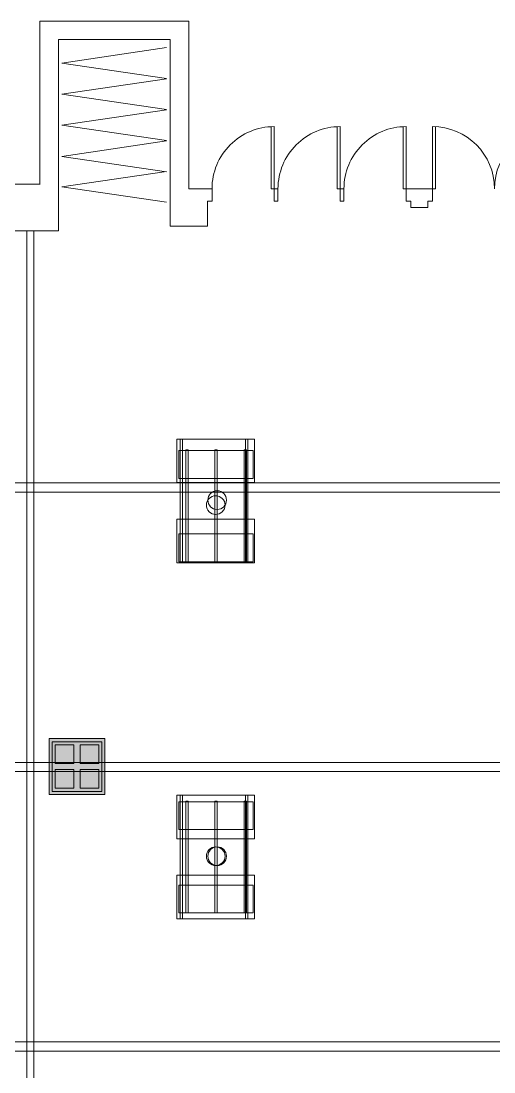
# Model space of a CAD drawing. Header units: inches. Extents: x -10671 to 1761, y -674 to 7170.
# Drawn here: x -3984 to -3680, y 3422 to 4098 of the extents above; entities that cross this region are included whole.
import ezdxf

# ---------------------------------------------------------------- set-up
doc = ezdxf.new("R2010")
doc.units = ezdxf.units.IN
doc.header["$LTSCALE"] = 19.2
doc.header["$MEASUREMENT"] = 0
for name, color, linetype, lineweight in [('DWG-0', 7, 'Continuous', 18), ('Venue-Ceiling-Lights', 7, 'Continuous', 5), ('Venue-Floor Pockets', 7, 'Continuous', 5), ('Venue-Walls and Doors', 7, 'Continuous', 5)]:
    doc.layers.add(name, color=color, linetype=linetype, lineweight=lineweight)
for name, color, linetype, lineweight, true_color in [('DWG-bldg-utility box', 3, 'Continuous', 18, 0x00ff00), ('PDF', 6, 'Continuous', 5, 0xff00ff), ('Venue-Airwall Closed', 7, 'Continuous', 5, 0x000000), ('Venue-Rigging Steel-High', 7, 'Continuous', 5, 0x800000)]:
    doc.layers.add(name, color=color, linetype=linetype, lineweight=lineweight, true_color=true_color)

# ---------------------------------------------------------------- blocks, each defined once
blk = doc.blocks.new('A-xp01$0$AD04A')
at = {"layer": 'DWG-0'}
for p, q in [((-1, 1), (-1, 0)), ((-0.951, 0), (-0.951, 0.999)), ((0.951, 0), (0.951, 0.999)), ((1, 1), (1, 0)), ((-1, 0), (-0.951, 0)), ((1, 0), (0.951, 0))]:
    blk.add_line(p, q, dxfattribs=at)
for centre, start, end in [((-1, 0), 0, 90), ((1, 0), 90, 180)]:
    blk.add_arc(centre, 1, start, end, dxfattribs=at)
blk = doc.blocks.new('A-xp01$0$AD05A')
at = {"layer": 'DWG-0'}
for p, q in [((0, 0), (0.049, 0)), ((0, 0), (0, -1)), ((0.049, -0.999), (0.049, 0))]:
    blk.add_line(p, q, dxfattribs=at)
blk.add_arc((0, 0), 1, 270, 0, dxfattribs=at)
blk = doc.blocks.new('FLOORBOX')
at = {"layer": 'Venue-Floor Pockets', "linetype": 'Continuous', "lineweight": 0, "true_color": 0xaaaaaa}
blk.add_hatch(color=253, dxfattribs=at).paths.add_polyline_path([(-18, 18), (18, 18), (18, -18), (-18, -18)])
at = {"layer": 'Venue-Floor Pockets', "linetype": 'Continuous', "lineweight": 0, "true_color": 0xbbbbbb}
blk.add_hatch(color=9, dxfattribs=at).paths.add_polyline_path([(-16, 16), (16, 16), (16, -16), (-16, -16)])
at = {"layer": 'Venue-Floor Pockets', "linetype": 'Continuous', "lineweight": 0, "true_color": 0xdddddd}
for points in [[(-14, 14), (-2, 14), (-2, 2), (-14, 2)], [(2, 14), (14, 14), (14, 2), (2, 2)], [(-14, -2), (-2, -2), (-2, -14), (-14, -14)], [(2, -2), (14, -2), (14, -14), (2, -14)]]:
    blk.add_hatch(color=254, dxfattribs=at).paths.add_polyline_path(points)
at = {"layer": 'Venue-Floor Pockets', "color": 7, "linetype": 'Continuous', "lineweight": 5, "flags": 128}
for points in [[(-18, 18), (18, 18), (18, -18), (-18, -18)], [(-16, 16), (16, 16), (16, -16), (-16, -16)], [(-14, 14), (-2, 14), (-2, 2), (-14, 2)], [(2, 14), (14, 14), (14, 2), (2, 2)], [(-14, -2), (-2, -2), (-2, -14), (-14, -14)], [(2, -2), (14, -2), (14, -14), (2, -14)]]:
    blk.add_lwpolyline(points, close=True, dxfattribs=at)
blk = doc.blocks.new('Group-1801-1')
at = {"layer": 'PDF'}
for points, invisible_edges in [([(-3864.4, 3562.84, 398), (-3863.1, 3564.79, 398), (-3861.15, 3566.09, 398), (-3864.4, 3562.84, 398)], 15), ([(-3864.4, 3562.84, 398), (-3861.15, 3566.09, 398), (-3855.52, 3565.54, 398), (-3864.4, 3562.84, 398)], 15), ([(-3861.15, 3566.09, 388), (-3863.1, 3564.79, 388), (-3864.4, 3562.84, 388), (-3861.15, 3566.09, 388)], 15), ([(-3855.52, 3565.54, 388), (-3861.15, 3566.09, 388), (-3864.4, 3562.84, 388), (-3855.52, 3565.54, 388)], 15), ([(-3863.1, 3564.79, 398), (-3862.19, 3565.54, 398), (-3861.15, 3566.09, 398), (-3863.1, 3564.79, 398)], 12), ([(-3861.15, 3566.09, 388), (-3862.19, 3565.54, 388), (-3863.1, 3564.79, 388), (-3861.15, 3566.09, 388)], 12), ([(-3861.15, 3566.09, 398), (-3860.03, 3566.43, 398), (-3857.69, 3566.43, 398), (-3861.15, 3566.09, 398)], 14), ([(-3861.15, 3566.09, 398), (-3857.69, 3566.43, 398), (-3855.52, 3565.54, 398), (-3861.15, 3566.09, 398)], 15), ([(-3857.69, 3566.43, 388), (-3860.03, 3566.43, 388), (-3861.15, 3566.09, 388), (-3857.69, 3566.43, 388)], 13), ([(-3855.52, 3565.54, 388), (-3857.69, 3566.43, 388), (-3861.15, 3566.09, 388), (-3855.52, 3565.54, 388)], 15), ([(-3860.03, 3566.43, 398), (-3858.86, 3566.55, 398), (-3857.69, 3566.43, 398), (-3860.03, 3566.43, 398)], 12), ([(-3857.69, 3566.43, 388), (-3858.86, 3566.55, 388), (-3860.03, 3566.43, 388), (-3857.69, 3566.43, 388)], 12), ([(-3857.69, 3566.43, 398), (-3856.56, 3566.09, 398), (-3855.52, 3565.54, 398), (-3857.69, 3566.43, 398)], 12), ([(-3855.52, 3565.54, 388), (-3856.56, 3566.09, 388), (-3857.69, 3566.43, 388), (-3855.52, 3565.54, 388)], 12), ([(-3864.86, 3560.55, 398), (-3864.74, 3561.72, 398), (-3864.4, 3562.84, 398), (-3864.86, 3560.55, 398)], 12), ([(-3863.85, 3557.21, 398), (-3864.86, 3560.55, 398), (-3864.4, 3562.84, 398), (-3863.85, 3557.21, 398)], 15), ([(-3864.4, 3562.84, 388), (-3864.74, 3561.72, 388), (-3864.86, 3560.55, 388), (-3864.4, 3562.84, 388)], 12), ([(-3864.4, 3562.84, 388), (-3864.86, 3560.55, 388), (-3863.85, 3557.21, 388), (-3864.4, 3562.84, 388)], 15), ([(-3863.85, 3557.21, 398), (-3864.74, 3559.38, 398), (-3864.86, 3560.55, 398), (-3863.85, 3557.21, 398)], 13), ([(-3864.86, 3560.55, 388), (-3864.74, 3559.38, 388), (-3863.85, 3557.21, 388), (-3864.86, 3560.55, 388)], 14), ([(-3863.85, 3557.21, 398), (-3864.4, 3558.25, 398), (-3864.74, 3559.38, 398), (-3863.85, 3557.21, 398)], 12), ([(-3864.74, 3559.38, 388), (-3864.4, 3558.25, 388), (-3863.85, 3557.21, 388), (-3864.74, 3559.38, 388)], 12), ([(-3860.03, 3554.66, 398), (-3864.4, 3562.84, 398), (-3855.52, 3565.54, 398), (-3860.03, 3554.66, 398)], 15), ([(-3860.03, 3554.66, 388), (-3855.52, 3565.54, 388), (-3864.4, 3562.84, 388), (-3860.03, 3554.66, 388)], 15), ([(-3864.4, 3562.84, 398), (-3863.85, 3563.88, 398), (-3863.1, 3564.79, 398), (-3864.4, 3562.84, 398)], 12), ([(-3863.1, 3564.79, 388), (-3863.85, 3563.88, 388), (-3864.4, 3562.84, 388), (-3863.1, 3564.79, 388)], 12), ([(-3860.03, 3554.66, 398), (-3863.85, 3557.21, 398), (-3864.4, 3562.84, 398), (-3860.03, 3554.66, 398)], 15), ([(-3864.4, 3562.84, 388), (-3863.85, 3557.21, 388), (-3860.03, 3554.66, 388), (-3864.4, 3562.84, 388)], 15), ([(-3855.52, 3565.54, 398), (-3853.87, 3557.21, 398), (-3860.03, 3554.66, 398), (-3855.52, 3565.54, 398)], 15), ([(-3860.03, 3554.66, 388), (-3853.87, 3557.21, 388), (-3855.52, 3565.54, 388), (-3860.03, 3554.66, 388)], 15), ([(-3855.52, 3565.54, 398), (-3854.61, 3564.79, 398), (-3853.87, 3563.88, 398), (-3855.52, 3565.54, 398)], 12), ([(-3855.52, 3565.54, 398), (-3853.87, 3563.88, 398), (-3853.31, 3562.84, 398), (-3855.52, 3565.54, 398)], 13), ([(-3855.52, 3565.54, 398), (-3853.31, 3562.84, 398), (-3853.87, 3557.21, 398), (-3855.52, 3565.54, 398)], 15), ([(-3853.87, 3563.88, 388), (-3854.61, 3564.79, 388), (-3855.52, 3565.54, 388), (-3853.87, 3563.88, 388)], 12), ([(-3853.31, 3562.84, 388), (-3853.87, 3563.88, 388), (-3855.52, 3565.54, 388), (-3853.31, 3562.84, 388)], 14), ([(-3853.87, 3557.21, 388), (-3853.31, 3562.84, 388), (-3855.52, 3565.54, 388), (-3853.87, 3557.21, 388)], 15), ([(-3853.31, 3562.84, 398), (-3852.86, 3560.55, 398), (-3853.87, 3557.21, 398), (-3853.31, 3562.84, 398)], 15), ([(-3853.87, 3557.21, 388), (-3852.86, 3560.55, 388), (-3853.31, 3562.84, 388), (-3853.87, 3557.21, 388)], 15), ([(-3852.86, 3560.55, 398), (-3852.97, 3559.38, 398), (-3853.87, 3557.21, 398), (-3852.86, 3560.55, 398)], 14), ([(-3853.87, 3557.21, 388), (-3852.97, 3559.38, 388), (-3852.86, 3560.55, 388), (-3853.87, 3557.21, 388)], 13), ([(-3852.97, 3559.38, 398), (-3853.31, 3558.25, 398), (-3853.87, 3557.21, 398), (-3852.97, 3559.38, 398)], 12), ([(-3853.87, 3557.21, 388), (-3853.31, 3558.25, 388), (-3852.97, 3559.38, 388), (-3853.87, 3557.21, 388)], 12), ([(-3853.31, 3562.84, 398), (-3852.97, 3561.72, 398), (-3852.86, 3560.55, 398), (-3853.31, 3562.84, 398)], 12), ([(-3852.86, 3560.55, 388), (-3852.97, 3561.72, 388), (-3853.31, 3562.84, 388), (-3852.86, 3560.55, 388)], 12), ([(-3860.03, 3554.66, 398), (-3863.1, 3556.3, 398), (-3863.85, 3557.21, 398), (-3860.03, 3554.66, 398)], 13), ([(-3863.85, 3557.21, 388), (-3863.1, 3556.3, 388), (-3860.03, 3554.66, 388), (-3863.85, 3557.21, 388)], 14), ([(-3861.15, 3555, 398), (-3862.19, 3555.56, 398), (-3863.1, 3556.3, 398), (-3861.15, 3555, 398)], 12), ([(-3860.03, 3554.66, 398), (-3861.15, 3555, 398), (-3863.1, 3556.3, 398), (-3860.03, 3554.66, 398)], 14), ([(-3863.1, 3556.3, 388), (-3862.19, 3555.56, 388), (-3861.15, 3555, 388), (-3863.1, 3556.3, 388)], 12), ([(-3863.1, 3556.3, 388), (-3861.15, 3555, 388), (-3860.03, 3554.66, 388), (-3863.1, 3556.3, 388)], 13), ([(-3853.87, 3557.21, 398), (-3855.52, 3555.56, 398), (-3860.03, 3554.66, 398), (-3853.87, 3557.21, 398)], 15), ([(-3860.03, 3554.66, 388), (-3855.52, 3555.56, 388), (-3853.87, 3557.21, 388), (-3860.03, 3554.66, 388)], 15), ([(-3855.52, 3555.56, 398), (-3857.69, 3554.66, 398), (-3860.03, 3554.66, 398), (-3855.52, 3555.56, 398)], 15), ([(-3860.03, 3554.66, 388), (-3857.69, 3554.66, 388), (-3855.52, 3555.56, 388), (-3860.03, 3554.66, 388)], 15), ([(-3857.69, 3554.66, 398), (-3858.86, 3554.55, 398), (-3860.03, 3554.66, 398), (-3857.69, 3554.66, 398)], 12), ([(-3860.03, 3554.66, 388), (-3858.86, 3554.55, 388), (-3857.69, 3554.66, 388), (-3860.03, 3554.66, 388)], 12), ([(-3855.52, 3555.56, 398), (-3856.56, 3555, 398), (-3857.69, 3554.66, 398), (-3855.52, 3555.56, 398)], 12), ([(-3857.69, 3554.66, 388), (-3856.56, 3555, 388), (-3855.52, 3555.56, 388), (-3857.69, 3554.66, 388)], 12), ([(-3853.87, 3557.21, 398), (-3854.61, 3556.3, 398), (-3855.52, 3555.56, 398), (-3853.87, 3557.21, 398)], 12), ([(-3855.52, 3555.56, 388), (-3854.61, 3556.3, 388), (-3853.87, 3557.21, 388), (-3855.52, 3555.56, 388)], 12)]:
    blk.add_3dface(points, dxfattribs=dict(at, invisible_edges=invisible_edges))
for points in [[(-3862.19, 3565.54, 388), (-3862.19, 3565.54, 398), (-3861.15, 3566.09, 398), (-3861.15, 3566.09, 388)], [(-3861.15, 3566.09, 388), (-3861.15, 3566.09, 398), (-3860.03, 3566.43, 398), (-3860.03, 3566.43, 388)], [(-3860.03, 3566.43, 388), (-3860.03, 3566.43, 398), (-3858.86, 3566.55, 398), (-3858.86, 3566.55, 388)], [(-3858.86, 3566.55, 388), (-3858.86, 3566.55, 398), (-3857.69, 3566.43, 398), (-3857.69, 3566.43, 388)], [(-3857.69, 3566.43, 388), (-3857.69, 3566.43, 398), (-3856.56, 3566.09, 398), (-3856.56, 3566.09, 388)], [(-3856.56, 3566.09, 388), (-3856.56, 3566.09, 398), (-3855.52, 3565.54, 398), (-3855.52, 3565.54, 388)], [(-3864.86, 3560.55, 388), (-3864.86, 3560.55, 398), (-3864.74, 3561.72, 398), (-3864.74, 3561.72, 388)], [(-3864.74, 3559.38, 388), (-3864.74, 3559.38, 398), (-3864.86, 3560.55, 398), (-3864.86, 3560.55, 388)], [(-3864.74, 3561.72, 388), (-3864.74, 3561.72, 398), (-3864.4, 3562.84, 398), (-3864.4, 3562.84, 388)], [(-3864.4, 3558.25, 388), (-3864.4, 3558.25, 398), (-3864.74, 3559.38, 398), (-3864.74, 3559.38, 388)], [(-3864.4, 3562.84, 388), (-3864.4, 3562.84, 398), (-3863.85, 3563.88, 398), (-3863.85, 3563.88, 388)], [(-3863.85, 3563.88, 388), (-3863.85, 3563.88, 398), (-3863.1, 3564.79, 398), (-3863.1, 3564.79, 388)], [(-3863.1, 3564.79, 388), (-3863.1, 3564.79, 398), (-3862.19, 3565.54, 398), (-3862.19, 3565.54, 388)], [(-3855.52, 3565.54, 388), (-3855.52, 3565.54, 398), (-3854.61, 3564.79, 398), (-3854.61, 3564.79, 388)], [(-3854.61, 3564.79, 388), (-3854.61, 3564.79, 398), (-3853.87, 3563.88, 398), (-3853.87, 3563.88, 388)], [(-3853.87, 3563.88, 388), (-3853.87, 3563.88, 398), (-3853.31, 3562.84, 398), (-3853.31, 3562.84, 388)], [(-3853.31, 3562.84, 388), (-3853.31, 3562.84, 398), (-3852.97, 3561.72, 398), (-3852.97, 3561.72, 388)], [(-3852.97, 3559.38, 388), (-3852.97, 3559.38, 398), (-3853.31, 3558.25, 398), (-3853.31, 3558.25, 388)], [(-3852.97, 3561.72, 388), (-3852.97, 3561.72, 398), (-3852.86, 3560.55, 398), (-3852.86, 3560.55, 388)], [(-3852.86, 3560.55, 388), (-3852.86, 3560.55, 398), (-3852.97, 3559.38, 398), (-3852.97, 3559.38, 388)], [(-3863.85, 3557.21, 388), (-3863.85, 3557.21, 398), (-3864.4, 3558.25, 398), (-3864.4, 3558.25, 388)], [(-3863.1, 3556.3, 388), (-3863.1, 3556.3, 398), (-3863.85, 3557.21, 398), (-3863.85, 3557.21, 388)], [(-3862.19, 3555.56, 388), (-3862.19, 3555.56, 398), (-3863.1, 3556.3, 398), (-3863.1, 3556.3, 388)], [(-3861.15, 3555, 388), (-3861.15, 3555, 398), (-3862.19, 3555.56, 398), (-3862.19, 3555.56, 388)], [(-3860.03, 3554.66, 388), (-3860.03, 3554.66, 398), (-3861.15, 3555, 398), (-3861.15, 3555, 388)], [(-3858.86, 3554.55, 388), (-3858.86, 3554.55, 398), (-3860.03, 3554.66, 398), (-3860.03, 3554.66, 388)], [(-3857.69, 3554.66, 388), (-3857.69, 3554.66, 398), (-3858.86, 3554.55, 398), (-3858.86, 3554.55, 388)], [(-3856.56, 3555, 388), (-3856.56, 3555, 398), (-3857.69, 3554.66, 398), (-3857.69, 3554.66, 388)], [(-3855.52, 3555.56, 388), (-3855.52, 3555.56, 398), (-3856.56, 3555, 398), (-3856.56, 3555, 388)], [(-3854.61, 3556.3, 388), (-3854.61, 3556.3, 398), (-3855.52, 3555.56, 398), (-3855.52, 3555.56, 388)], [(-3853.87, 3557.21, 388), (-3853.87, 3557.21, 398), (-3854.61, 3556.3, 398), (-3854.61, 3556.3, 388)], [(-3853.31, 3558.25, 388), (-3853.31, 3558.25, 398), (-3853.87, 3557.21, 398), (-3853.87, 3557.21, 388)]]:
    blk.add_3dface(points, dxfattribs=at)
blk = doc.blocks.new('Group-1802-1')
at = {"layer": 'PDF'}
for points in [[(-3882.73, 3595.65, 393.91), (-3882.73, 3595.65, 397.91), (-3834.73, 3595.65, 397.91), (-3834.73, 3595.65, 393.91)], [(-3882.73, 3577.65, 393.91), (-3882.73, 3577.65, 397.91), (-3882.73, 3595.65, 397.91), (-3882.73, 3595.65, 393.91)], [(-3834.73, 3595.65, 397.91), (-3882.73, 3595.65, 397.91), (-3882.73, 3577.65, 397.91), (-3834.73, 3577.65, 397.91)], [(-3834.73, 3577.65, 393.91), (-3882.73, 3577.65, 393.91), (-3882.73, 3595.65, 393.91), (-3834.73, 3595.65, 393.91)], [(-3834.73, 3595.65, 393.91), (-3834.73, 3595.65, 397.91), (-3834.73, 3577.65, 397.91), (-3834.73, 3577.65, 393.91)], [(-3834.73, 3577.65, 393.91), (-3834.73, 3577.65, 397.91), (-3882.73, 3577.65, 397.91), (-3882.73, 3577.65, 393.91)]]:
    blk.add_3dface(points, dxfattribs=at)
blk = doc.blocks.new('Group-1803-1')
at = {"layer": 'PDF'}
for points in [[(-3840.63, 3596.04, 397.97), (-3840.63, 3596.04, 398.97), (-3839.13, 3596.04, 398.97), (-3839.13, 3596.04, 397.97)], [(-3840.63, 3524.04, 397.97), (-3840.63, 3524.04, 398.97), (-3840.63, 3596.04, 398.97), (-3840.63, 3596.04, 397.97)], [(-3839.13, 3596.04, 398.97), (-3840.63, 3596.04, 398.97), (-3840.63, 3524.04, 398.97), (-3839.13, 3524.04, 398.97)], [(-3839.13, 3524.04, 397.97), (-3840.63, 3524.04, 397.97), (-3840.63, 3596.04, 397.97), (-3839.13, 3596.04, 397.97)], [(-3839.13, 3596.04, 397.97), (-3839.13, 3596.04, 398.97), (-3839.13, 3524.04, 398.97), (-3839.13, 3524.04, 397.97)], [(-3839.13, 3524.04, 397.97), (-3839.13, 3524.04, 398.97), (-3840.63, 3524.04, 398.97), (-3840.63, 3524.04, 397.97)]]:
    blk.add_3dface(points, dxfattribs=at)
blk = doc.blocks.new('Group-1804-1')
at = {"layer": 'PDF'}
for points in [[(-3859.45, 3596.04, 397.97), (-3859.45, 3596.04, 398.97), (-3857.95, 3596.04, 398.97), (-3857.95, 3596.04, 397.97)], [(-3859.45, 3524.04, 397.97), (-3859.45, 3524.04, 398.97), (-3859.45, 3596.04, 398.97), (-3859.45, 3596.04, 397.97)], [(-3857.95, 3596.04, 398.97), (-3859.45, 3596.04, 398.97), (-3859.45, 3524.04, 398.97), (-3857.95, 3524.04, 398.97)], [(-3857.95, 3524.04, 397.97), (-3859.45, 3524.04, 397.97), (-3859.45, 3596.04, 397.97), (-3857.95, 3596.04, 397.97)], [(-3857.95, 3596.04, 397.97), (-3857.95, 3596.04, 398.97), (-3857.95, 3524.04, 398.97), (-3857.95, 3524.04, 397.97)], [(-3857.95, 3524.04, 397.97), (-3857.95, 3524.04, 398.97), (-3859.45, 3524.04, 398.97), (-3859.45, 3524.04, 397.97)]]:
    blk.add_3dface(points, dxfattribs=at)
blk = doc.blocks.new('Group-1805-1')
at = {"layer": 'PDF'}
for points in [[(-3878.04, 3596.04, 397.97), (-3878.04, 3596.04, 398.97), (-3876.54, 3596.04, 398.97), (-3876.54, 3596.04, 397.97)], [(-3878.04, 3524.04, 397.97), (-3878.04, 3524.04, 398.97), (-3878.04, 3596.04, 398.97), (-3878.04, 3596.04, 397.97)], [(-3876.54, 3596.04, 398.97), (-3878.04, 3596.04, 398.97), (-3878.04, 3524.04, 398.97), (-3876.54, 3524.04, 398.97)], [(-3876.54, 3524.04, 397.97), (-3878.04, 3524.04, 397.97), (-3878.04, 3596.04, 397.97), (-3876.54, 3596.04, 397.97)], [(-3876.54, 3596.04, 397.97), (-3876.54, 3596.04, 398.97), (-3876.54, 3524.04, 398.97), (-3876.54, 3524.04, 397.97)], [(-3876.54, 3524.04, 397.97), (-3876.54, 3524.04, 398.97), (-3878.04, 3524.04, 398.97), (-3878.04, 3524.04, 397.97)]]:
    blk.add_3dface(points, dxfattribs=at)
blk = doc.blocks.new('Group-1806-1')
at = {"layer": 'PDF'}
for points in [[(-3882.73, 3542.02, 393.91), (-3882.73, 3542.02, 397.91), (-3834.73, 3542.02, 397.91), (-3834.73, 3542.02, 393.91)], [(-3882.73, 3524.02, 393.91), (-3882.73, 3524.02, 397.91), (-3882.73, 3542.02, 397.91), (-3882.73, 3542.02, 393.91)], [(-3834.73, 3542.02, 397.91), (-3882.73, 3542.02, 397.91), (-3882.73, 3524.02, 397.91), (-3834.73, 3524.02, 397.91)], [(-3834.73, 3524.02, 393.91), (-3882.73, 3524.02, 393.91), (-3882.73, 3542.02, 393.91), (-3834.73, 3542.02, 393.91)], [(-3834.73, 3542.02, 393.91), (-3834.73, 3542.02, 397.91), (-3834.73, 3524.02, 397.91), (-3834.73, 3524.02, 393.91)], [(-3834.73, 3524.02, 393.91), (-3834.73, 3524.02, 397.91), (-3882.73, 3524.02, 397.91), (-3882.73, 3524.02, 393.91)]]:
    blk.add_3dface(points, dxfattribs=at)
blk = doc.blocks.new('Group-1807-1')
at = {"layer": 'PDF'}
for name in ['Group-1802-1', 'Group-1805-1', 'Group-1804-1', 'Group-1803-1', 'Group-1801-1', 'Group-1806-1']:
    blk.add_blockref(name, (0, 0), dxfattribs=at)
blk = doc.blocks.new('Group-1808-1')
at = {"layer": 'PDF'}
for points, invisible_edges in [([(-3864.74, 3787.78, 398), (-3863.1, 3790.86, 398), (-3861.15, 3792.16, 398), (-3864.74, 3787.78, 398)], 15), ([(-3863.1, 3782.37, 398), (-3864.74, 3787.78, 398), (-3861.15, 3792.16, 398), (-3863.1, 3782.37, 398)], 15), ([(-3864.74, 3787.78, 398), (-3863.85, 3789.95, 398), (-3863.1, 3790.86, 398), (-3864.74, 3787.78, 398)], 13), ([(-3863.1, 3790.86, 388), (-3863.85, 3789.95, 388), (-3864.74, 3787.78, 388), (-3863.1, 3790.86, 388)], 14), ([(-3863.1, 3790.86, 388), (-3864.74, 3787.78, 388), (-3864.74, 3785.44, 388), (-3863.1, 3790.86, 388)], 15), ([(-3863.1, 3790.86, 388), (-3864.74, 3785.44, 388), (-3861.15, 3781.07, 388), (-3863.1, 3790.86, 388)], 15), ([(-3864.74, 3787.78, 398), (-3864.4, 3788.91, 398), (-3863.85, 3789.95, 398), (-3864.74, 3787.78, 398)], 12), ([(-3863.85, 3789.95, 388), (-3864.4, 3788.91, 388), (-3864.74, 3787.78, 388), (-3863.85, 3789.95, 388)], 12), ([(-3860.03, 3792.5, 388), (-3861.15, 3792.16, 388), (-3863.1, 3790.86, 388), (-3860.03, 3792.5, 388)], 14), ([(-3856.56, 3792.16, 388), (-3860.03, 3792.5, 388), (-3863.1, 3790.86, 388), (-3856.56, 3792.16, 388)], 15), ([(-3863.1, 3790.86, 398), (-3862.19, 3791.6, 398), (-3861.15, 3792.16, 398), (-3863.1, 3790.86, 398)], 12), ([(-3861.15, 3792.16, 398), (-3856.56, 3781.07, 398), (-3863.1, 3782.37, 398), (-3861.15, 3792.16, 398)], 15), ([(-3861.15, 3792.16, 388), (-3862.19, 3791.6, 388), (-3863.1, 3790.86, 388), (-3861.15, 3792.16, 388)], 12), ([(-3861.15, 3781.07, 388), (-3856.56, 3792.16, 388), (-3863.1, 3790.86, 388), (-3861.15, 3781.07, 388)], 15), ([(-3861.15, 3792.16, 398), (-3860.03, 3792.5, 398), (-3857.69, 3792.5, 398), (-3861.15, 3792.16, 398)], 14), ([(-3861.15, 3792.16, 398), (-3857.69, 3792.5, 398), (-3854.61, 3790.86, 398), (-3861.15, 3792.16, 398)], 15), ([(-3861.15, 3792.16, 398), (-3854.61, 3790.86, 398), (-3856.56, 3781.07, 398), (-3861.15, 3792.16, 398)], 15), ([(-3861.15, 3781.07, 388), (-3854.61, 3782.37, 388), (-3856.56, 3792.16, 388), (-3861.15, 3781.07, 388)], 15), ([(-3860.03, 3792.5, 398), (-3858.86, 3792.61, 398), (-3857.69, 3792.5, 398), (-3860.03, 3792.5, 398)], 12), ([(-3857.69, 3792.5, 388), (-3858.86, 3792.61, 388), (-3860.03, 3792.5, 388), (-3857.69, 3792.5, 388)], 12), ([(-3856.56, 3792.16, 388), (-3857.69, 3792.5, 388), (-3860.03, 3792.5, 388), (-3856.56, 3792.16, 388)], 14), ([(-3857.69, 3792.5, 398), (-3856.56, 3792.16, 398), (-3854.61, 3790.86, 398), (-3857.69, 3792.5, 398)], 14), ([(-3856.56, 3792.16, 398), (-3855.52, 3791.6, 398), (-3854.61, 3790.86, 398), (-3856.56, 3792.16, 398)], 12), ([(-3854.61, 3790.86, 388), (-3855.52, 3791.6, 388), (-3856.56, 3792.16, 388), (-3854.61, 3790.86, 388)], 12), ([(-3852.97, 3787.78, 388), (-3854.61, 3790.86, 388), (-3856.56, 3792.16, 388), (-3852.97, 3787.78, 388)], 15), ([(-3854.61, 3782.37, 388), (-3852.97, 3787.78, 388), (-3856.56, 3792.16, 388), (-3854.61, 3782.37, 388)], 15), ([(-3854.61, 3790.86, 398), (-3852.97, 3785.44, 398), (-3856.56, 3781.07, 398), (-3854.61, 3790.86, 398)], 15), ([(-3854.61, 3790.86, 398), (-3853.87, 3789.95, 398), (-3852.97, 3787.78, 398), (-3854.61, 3790.86, 398)], 14), ([(-3854.61, 3790.86, 398), (-3852.97, 3787.78, 398), (-3852.97, 3785.44, 398), (-3854.61, 3790.86, 398)], 15), ([(-3852.97, 3787.78, 388), (-3853.87, 3789.95, 388), (-3854.61, 3790.86, 388), (-3852.97, 3787.78, 388)], 13), ([(-3853.87, 3789.95, 398), (-3853.31, 3788.91, 398), (-3852.97, 3787.78, 398), (-3853.87, 3789.95, 398)], 12), ([(-3852.97, 3787.78, 388), (-3853.31, 3788.91, 388), (-3853.87, 3789.95, 388), (-3852.97, 3787.78, 388)], 12), ([(-3864.74, 3785.44, 398), (-3864.86, 3786.61, 398), (-3864.74, 3787.78, 398), (-3864.74, 3785.44, 398)], 12), ([(-3864.74, 3787.78, 388), (-3864.86, 3786.61, 388), (-3864.74, 3785.44, 388), (-3864.74, 3787.78, 388)], 12), ([(-3863.1, 3782.37, 398), (-3864.74, 3785.44, 398), (-3864.74, 3787.78, 398), (-3863.1, 3782.37, 398)], 15), ([(-3863.85, 3783.28, 398), (-3864.4, 3784.32, 398), (-3864.74, 3785.44, 398), (-3863.85, 3783.28, 398)], 12), ([(-3863.1, 3782.37, 398), (-3863.85, 3783.28, 398), (-3864.74, 3785.44, 398), (-3863.1, 3782.37, 398)], 14), ([(-3864.74, 3785.44, 388), (-3864.4, 3784.32, 388), (-3863.85, 3783.28, 388), (-3864.74, 3785.44, 388)], 12), ([(-3864.74, 3785.44, 388), (-3863.85, 3783.28, 388), (-3863.1, 3782.37, 388), (-3864.74, 3785.44, 388)], 13), ([(-3864.74, 3785.44, 388), (-3863.1, 3782.37, 388), (-3861.15, 3781.07, 388), (-3864.74, 3785.44, 388)], 15), ([(-3852.97, 3785.44, 398), (-3854.61, 3782.37, 398), (-3856.56, 3781.07, 398), (-3852.97, 3785.44, 398)], 15), ([(-3854.61, 3782.37, 388), (-3852.97, 3785.44, 388), (-3852.97, 3787.78, 388), (-3854.61, 3782.37, 388)], 15), ([(-3852.97, 3785.44, 398), (-3853.87, 3783.28, 398), (-3854.61, 3782.37, 398), (-3852.97, 3785.44, 398)], 13), ([(-3854.61, 3782.37, 388), (-3853.87, 3783.28, 388), (-3852.97, 3785.44, 388), (-3854.61, 3782.37, 388)], 14), ([(-3852.97, 3785.44, 398), (-3853.31, 3784.32, 398), (-3853.87, 3783.28, 398), (-3852.97, 3785.44, 398)], 12), ([(-3853.87, 3783.28, 388), (-3853.31, 3784.32, 388), (-3852.97, 3785.44, 388), (-3853.87, 3783.28, 388)], 12), ([(-3852.97, 3787.78, 398), (-3852.86, 3786.61, 398), (-3852.97, 3785.44, 398), (-3852.97, 3787.78, 398)], 12), ([(-3852.97, 3785.44, 388), (-3852.86, 3786.61, 388), (-3852.97, 3787.78, 388), (-3852.97, 3785.44, 388)], 12), ([(-3861.15, 3781.07, 398), (-3862.19, 3781.63, 398), (-3863.1, 3782.37, 398), (-3861.15, 3781.07, 398)], 12), ([(-3860.03, 3780.73, 398), (-3861.15, 3781.07, 398), (-3863.1, 3782.37, 398), (-3860.03, 3780.73, 398)], 14), ([(-3856.56, 3781.07, 398), (-3860.03, 3780.73, 398), (-3863.1, 3782.37, 398), (-3856.56, 3781.07, 398)], 15), ([(-3863.1, 3782.37, 388), (-3862.19, 3781.63, 388), (-3861.15, 3781.07, 388), (-3863.1, 3782.37, 388)], 12), ([(-3861.15, 3781.07, 388), (-3857.69, 3780.73, 388), (-3854.61, 3782.37, 388), (-3861.15, 3781.07, 388)], 15), ([(-3861.15, 3781.07, 388), (-3860.03, 3780.73, 388), (-3857.69, 3780.73, 388), (-3861.15, 3781.07, 388)], 14), ([(-3856.56, 3781.07, 398), (-3857.69, 3780.73, 398), (-3860.03, 3780.73, 398), (-3856.56, 3781.07, 398)], 14), ([(-3857.69, 3780.73, 398), (-3858.86, 3780.61, 398), (-3860.03, 3780.73, 398), (-3857.69, 3780.73, 398)], 12), ([(-3860.03, 3780.73, 388), (-3858.86, 3780.61, 388), (-3857.69, 3780.73, 388), (-3860.03, 3780.73, 388)], 12), ([(-3857.69, 3780.73, 388), (-3856.56, 3781.07, 388), (-3854.61, 3782.37, 388), (-3857.69, 3780.73, 388)], 14), ([(-3854.61, 3782.37, 398), (-3855.52, 3781.63, 398), (-3856.56, 3781.07, 398), (-3854.61, 3782.37, 398)], 12), ([(-3856.56, 3781.07, 388), (-3855.52, 3781.63, 388), (-3854.61, 3782.37, 388), (-3856.56, 3781.07, 388)], 12)]:
    blk.add_3dface(points, dxfattribs=dict(at, invisible_edges=invisible_edges))
for points in [[(-3864.4, 3788.91, 388), (-3864.4, 3788.91, 398), (-3863.85, 3789.95, 398), (-3863.85, 3789.95, 388)], [(-3863.85, 3789.95, 388), (-3863.85, 3789.95, 398), (-3863.1, 3790.86, 398), (-3863.1, 3790.86, 388)], [(-3863.1, 3790.86, 388), (-3863.1, 3790.86, 398), (-3862.19, 3791.6, 398), (-3862.19, 3791.6, 388)], [(-3862.19, 3791.6, 388), (-3862.19, 3791.6, 398), (-3861.15, 3792.16, 398), (-3861.15, 3792.16, 388)], [(-3861.15, 3792.16, 388), (-3861.15, 3792.16, 398), (-3860.03, 3792.5, 398), (-3860.03, 3792.5, 388)], [(-3860.03, 3792.5, 388), (-3860.03, 3792.5, 398), (-3858.86, 3792.61, 398), (-3858.86, 3792.61, 388)], [(-3858.86, 3792.61, 388), (-3858.86, 3792.61, 398), (-3857.69, 3792.5, 398), (-3857.69, 3792.5, 388)], [(-3857.69, 3792.5, 388), (-3857.69, 3792.5, 398), (-3856.56, 3792.16, 398), (-3856.56, 3792.16, 388)], [(-3856.56, 3792.16, 388), (-3856.56, 3792.16, 398), (-3855.52, 3791.6, 398), (-3855.52, 3791.6, 388)], [(-3855.52, 3791.6, 388), (-3855.52, 3791.6, 398), (-3854.61, 3790.86, 398), (-3854.61, 3790.86, 388)], [(-3854.61, 3790.86, 388), (-3854.61, 3790.86, 398), (-3853.87, 3789.95, 398), (-3853.87, 3789.95, 388)], [(-3853.87, 3789.95, 388), (-3853.87, 3789.95, 398), (-3853.31, 3788.91, 398), (-3853.31, 3788.91, 388)], [(-3864.86, 3786.61, 388), (-3864.86, 3786.61, 398), (-3864.74, 3787.78, 398), (-3864.74, 3787.78, 388)], [(-3864.74, 3785.44, 388), (-3864.74, 3785.44, 398), (-3864.86, 3786.61, 398), (-3864.86, 3786.61, 388)], [(-3864.74, 3787.78, 388), (-3864.74, 3787.78, 398), (-3864.4, 3788.91, 398), (-3864.4, 3788.91, 388)], [(-3864.4, 3784.32, 388), (-3864.4, 3784.32, 398), (-3864.74, 3785.44, 398), (-3864.74, 3785.44, 388)], [(-3863.85, 3783.28, 388), (-3863.85, 3783.28, 398), (-3864.4, 3784.32, 398), (-3864.4, 3784.32, 388)], [(-3863.1, 3782.37, 388), (-3863.1, 3782.37, 398), (-3863.85, 3783.28, 398), (-3863.85, 3783.28, 388)], [(-3853.87, 3783.28, 388), (-3853.87, 3783.28, 398), (-3854.61, 3782.37, 398), (-3854.61, 3782.37, 388)], [(-3853.31, 3784.32, 388), (-3853.31, 3784.32, 398), (-3853.87, 3783.28, 398), (-3853.87, 3783.28, 388)], [(-3853.31, 3788.91, 388), (-3853.31, 3788.91, 398), (-3852.97, 3787.78, 398), (-3852.97, 3787.78, 388)], [(-3852.97, 3785.44, 388), (-3852.97, 3785.44, 398), (-3853.31, 3784.32, 398), (-3853.31, 3784.32, 388)], [(-3852.97, 3787.78, 388), (-3852.97, 3787.78, 398), (-3852.86, 3786.61, 398), (-3852.86, 3786.61, 388)], [(-3852.86, 3786.61, 388), (-3852.86, 3786.61, 398), (-3852.97, 3785.44, 398), (-3852.97, 3785.44, 388)], [(-3862.19, 3781.63, 388), (-3862.19, 3781.63, 398), (-3863.1, 3782.37, 398), (-3863.1, 3782.37, 388)], [(-3861.15, 3781.07, 388), (-3861.15, 3781.07, 398), (-3862.19, 3781.63, 398), (-3862.19, 3781.63, 388)], [(-3860.03, 3780.73, 388), (-3860.03, 3780.73, 398), (-3861.15, 3781.07, 398), (-3861.15, 3781.07, 388)], [(-3858.86, 3780.61, 388), (-3858.86, 3780.61, 398), (-3860.03, 3780.73, 398), (-3860.03, 3780.73, 388)], [(-3857.69, 3780.73, 388), (-3857.69, 3780.73, 398), (-3858.86, 3780.61, 398), (-3858.86, 3780.61, 388)], [(-3856.56, 3781.07, 388), (-3856.56, 3781.07, 398), (-3857.69, 3780.73, 398), (-3857.69, 3780.73, 388)], [(-3855.52, 3781.63, 388), (-3855.52, 3781.63, 398), (-3856.56, 3781.07, 398), (-3856.56, 3781.07, 388)], [(-3854.61, 3782.37, 388), (-3854.61, 3782.37, 398), (-3855.52, 3781.63, 398), (-3855.52, 3781.63, 388)]]:
    blk.add_3dface(points, dxfattribs=at)
blk = doc.blocks.new('Group-1809-1')
at = {"layer": 'PDF'}
for points in [[(-3882.73, 3821.72, 393.91), (-3882.73, 3821.72, 397.91), (-3834.73, 3821.72, 397.91), (-3834.73, 3821.72, 393.91)], [(-3882.73, 3803.72, 393.91), (-3882.73, 3803.72, 397.91), (-3882.73, 3821.72, 397.91), (-3882.73, 3821.72, 393.91)], [(-3834.73, 3821.72, 397.91), (-3882.73, 3821.72, 397.91), (-3882.73, 3803.72, 397.91), (-3834.73, 3803.72, 397.91)], [(-3834.73, 3803.72, 393.91), (-3882.73, 3803.72, 393.91), (-3882.73, 3821.72, 393.91), (-3834.73, 3821.72, 393.91)], [(-3834.73, 3821.72, 393.91), (-3834.73, 3821.72, 397.91), (-3834.73, 3803.72, 397.91), (-3834.73, 3803.72, 393.91)], [(-3834.73, 3803.72, 393.91), (-3834.73, 3803.72, 397.91), (-3882.73, 3803.72, 397.91), (-3882.73, 3803.72, 393.91)]]:
    blk.add_3dface(points, dxfattribs=at)
blk = doc.blocks.new('Group-1810-1')
at = {"layer": 'PDF'}
for points in [[(-3840.63, 3822.11, 397.97), (-3840.63, 3822.11, 398.97), (-3839.13, 3822.11, 398.97), (-3839.13, 3822.11, 397.97)], [(-3840.63, 3750.11, 397.97), (-3840.63, 3750.11, 398.97), (-3840.63, 3822.11, 398.97), (-3840.63, 3822.11, 397.97)], [(-3839.13, 3822.11, 398.97), (-3840.63, 3822.11, 398.97), (-3840.63, 3750.11, 398.97), (-3839.13, 3750.11, 398.97)], [(-3839.13, 3750.11, 397.97), (-3840.63, 3750.11, 397.97), (-3840.63, 3822.11, 397.97), (-3839.13, 3822.11, 397.97)], [(-3839.13, 3822.11, 397.97), (-3839.13, 3822.11, 398.97), (-3839.13, 3750.11, 398.97), (-3839.13, 3750.11, 397.97)], [(-3839.13, 3750.11, 397.97), (-3839.13, 3750.11, 398.97), (-3840.63, 3750.11, 398.97), (-3840.63, 3750.11, 397.97)]]:
    blk.add_3dface(points, dxfattribs=at)
blk = doc.blocks.new('Group-1811-1')
at = {"layer": 'PDF'}
for points in [[(-3859.45, 3822.11, 397.97), (-3859.45, 3822.11, 398.97), (-3857.95, 3822.11, 398.97), (-3857.95, 3822.11, 397.97)], [(-3859.45, 3750.11, 397.97), (-3859.45, 3750.11, 398.97), (-3859.45, 3822.11, 398.97), (-3859.45, 3822.11, 397.97)], [(-3857.95, 3822.11, 398.97), (-3859.45, 3822.11, 398.97), (-3859.45, 3750.11, 398.97), (-3857.95, 3750.11, 398.97)], [(-3857.95, 3750.11, 397.97), (-3859.45, 3750.11, 397.97), (-3859.45, 3822.11, 397.97), (-3857.95, 3822.11, 397.97)], [(-3857.95, 3822.11, 397.97), (-3857.95, 3822.11, 398.97), (-3857.95, 3750.11, 398.97), (-3857.95, 3750.11, 397.97)], [(-3857.95, 3750.11, 397.97), (-3857.95, 3750.11, 398.97), (-3859.45, 3750.11, 398.97), (-3859.45, 3750.11, 397.97)]]:
    blk.add_3dface(points, dxfattribs=at)
blk = doc.blocks.new('Group-1812-1')
at = {"layer": 'PDF'}
for points in [[(-3878.04, 3822.11, 397.97), (-3878.04, 3822.11, 398.97), (-3876.54, 3822.11, 398.97), (-3876.54, 3822.11, 397.97)], [(-3878.04, 3750.11, 397.97), (-3878.04, 3750.11, 398.97), (-3878.04, 3822.11, 398.97), (-3878.04, 3822.11, 397.97)], [(-3876.54, 3822.11, 398.97), (-3878.04, 3822.11, 398.97), (-3878.04, 3750.11, 398.97), (-3876.54, 3750.11, 398.97)], [(-3876.54, 3750.11, 397.97), (-3878.04, 3750.11, 397.97), (-3878.04, 3822.11, 397.97), (-3876.54, 3822.11, 397.97)], [(-3876.54, 3822.11, 397.97), (-3876.54, 3822.11, 398.97), (-3876.54, 3750.11, 398.97), (-3876.54, 3750.11, 397.97)], [(-3876.54, 3750.11, 397.97), (-3876.54, 3750.11, 398.97), (-3878.04, 3750.11, 398.97), (-3878.04, 3750.11, 397.97)]]:
    blk.add_3dface(points, dxfattribs=at)
blk = doc.blocks.new('Group-1813-1')
at = {"layer": 'PDF'}
for points in [[(-3882.73, 3768.09, 393.91), (-3882.73, 3768.09, 397.91), (-3834.73, 3768.09, 397.91), (-3834.73, 3768.09, 393.91)], [(-3882.73, 3750.09, 393.91), (-3882.73, 3750.09, 397.91), (-3882.73, 3768.09, 397.91), (-3882.73, 3768.09, 393.91)], [(-3834.73, 3768.09, 397.91), (-3882.73, 3768.09, 397.91), (-3882.73, 3750.09, 397.91), (-3834.73, 3750.09, 397.91)], [(-3834.73, 3750.09, 393.91), (-3882.73, 3750.09, 393.91), (-3882.73, 3768.09, 393.91), (-3834.73, 3768.09, 393.91)], [(-3834.73, 3768.09, 393.91), (-3834.73, 3768.09, 397.91), (-3834.73, 3750.09, 397.91), (-3834.73, 3750.09, 393.91)], [(-3834.73, 3750.09, 393.91), (-3834.73, 3750.09, 397.91), (-3882.73, 3750.09, 397.91), (-3882.73, 3750.09, 393.91)]]:
    blk.add_3dface(points, dxfattribs=at)
blk = doc.blocks.new('Group-1814-1')
at = {"layer": 'PDF'}
for name in ['Group-1809-1', 'Group-1812-1', 'Group-1811-1', 'Group-1810-1', 'Group-1808-1', 'Group-1813-1']:
    blk.add_blockref(name, (0, 0), dxfattribs=at)
blk = doc.blocks.new('Group-2699-1')
at = {"layer": 'Venue-Ceiling-Lights', "color": 7, "linetype": 'Continuous', "lineweight": 5, "flags": 128}
for points in [[(-3883.87, 3829.14), (-3833.87, 3829.14), (-3833.87, 3801.14), (-3883.87, 3801.14)], [(-3881.81, 3829.14), (-3880.31, 3829.14), (-3880.31, 3749.55), (-3881.81, 3749.55)], [(-3839.72, 3829.14), (-3838.22, 3829.14), (-3838.22, 3749.55), (-3839.72, 3749.55)], [(-3883.87, 3777.55), (-3833.87, 3777.55), (-3833.87, 3749.55), (-3883.87, 3749.55)]]:
    blk.add_lwpolyline(points, close=True, dxfattribs=at)
at = {"layer": 'Venue-Ceiling-Lights', "color": 7, "linetype": 'Continuous', "lineweight": 5}
blk.add_circle((-3857.95, 3789.85), 6, dxfattribs=at)
blk = doc.blocks.new('Group-2705-1')
at = {"layer": 'Venue-Ceiling-Lights', "color": 7, "linetype": 'Continuous', "lineweight": 5, "flags": 128}
for points in [[(-3883.87, 3599.84), (-3833.87, 3599.84), (-3833.87, 3571.84), (-3883.87, 3571.84)], [(-3881.81, 3599.84), (-3880.31, 3599.84), (-3880.31, 3520.26), (-3881.81, 3520.26)], [(-3839.72, 3599.84), (-3838.22, 3599.84), (-3838.22, 3520.26), (-3839.72, 3520.26)], [(-3883.87, 3548.26), (-3833.87, 3548.26), (-3833.87, 3520.26), (-3883.87, 3520.26)]]:
    blk.add_lwpolyline(points, close=True, dxfattribs=at)
at = {"layer": 'Venue-Ceiling-Lights', "color": 7, "linetype": 'Continuous', "lineweight": 5}
blk.add_circle((-3857.95, 3560.55), 6, dxfattribs=at)

msp = doc.modelspace()

# ---------------------------------------------------------------- linework, layer by layer
at = {"layer": 'Venue-Airwall Closed'}
for p, q in [((-3980.5, 756.3), (-3980.5, 3963.29)), ((-3976, 756.3), (-3976, 3963.29))]:
    msp.add_line(p, q, dxfattribs=at)
at = {"layer": 'Venue-Rigging Steel-High'}
for p, q in [((-3974.72, 3801.02), (-6109.87, 3801.02)), ((-3975.08, 3801.02), (-2552.03, 3801.02)), ((-3974.72, 3795.02), (-6109.87, 3795.02)), ((-3975.08, 3795.02), (-2552.03, 3795.02)), ((-3974.72, 3621), (-6109.87, 3621)), ((-3975.08, 3621), (-2552.03, 3621)), ((-3974.72, 3615), (-6109.87, 3615)), ((-3975.08, 3615), (-2552.03, 3615)), ((-3974.72, 3441.07), (-6109.87, 3441.07)), ((-3975.08, 3441.07), (-2552.03, 3441.07)), ((-3974.72, 3435.07), (-6109.87, 3435.07)), ((-3975.08, 3435.07), (-2552.03, 3435.07))]:
    msp.add_line(p, q, dxfattribs=at)
at = {"layer": 'Venue-Walls and Doors'}
for p, q in [((-3972.25, 3993), (-3972.25, 4098.29)), ((-3876.25, 4098.29), (-3972.25, 4098.29)), ((-3876.25, 3990.29), (-3876.25, 4098.29)), ((-3960.25, 3993.29), (-3960.25, 4086.29)), ((-3888.25, 4086.29), (-3960.25, 4086.29)), ((-3888.25, 3990.29), (-3888.25, 4086.29)), ((-3972.25, 3993), (-3972.25, 4038.3)), ((-3972.25, 3993), (-3972.25, 4038.3)), ((-3960.25, 3993.29), (-3960.25, 4038.3)), ((-3960.25, 3993.29), (-3960.25, 4038.3)), ((-3888.25, 3990.29), (-3888.25, 4038.3)), ((-3888.25, 3990.29), (-3888.25, 4038.3)), ((-3876.25, 3990.3), (-3876.25, 4038.3)), ((-3876.25, 3993.3), (-3876.25, 4038.3)), ((-3864.26, 3990.3), (-3861.25, 3990.3)), ((-3861.25, 3990.3), (-3861.25, 3982.3)), ((-3861.25, 3990.3), (-3861.25, 3982.3)), ((-3861.25, 3990.29), (-3861.25, 3982.29)), ((-3821.25, 3990.3), (-3821.25, 3982.3)), ((-3821.25, 3990.3), (-3821.25, 3982.3)), ((-3821.25, 3990.3), (-3818.75, 3990.3)), ((-3821.25, 3990.3), (-3818.75, 3990.3)), ((-3821.25, 3990.29), (-3821.25, 3982.29)), ((-3821.25, 3990.29), (-3818.75, 3990.29)), ((-3818.75, 3990.3), (-3818.75, 3982.3)), ((-3818.75, 3990.3), (-3818.75, 3982.3)), ((-3818.75, 3990.29), (-3818.75, 3982.29)), ((-3778.75, 3990.3), (-3778.75, 3982.3)), ((-3778.75, 3990.3), (-3778.75, 3982.3)), ((-3778.75, 3990.3), (-3776.25, 3990.3)), ((-3778.75, 3990.3), (-3776.25, 3990.3)), ((-3778.75, 3990.29), (-3778.75, 3982.29)), ((-3778.75, 3990.29), (-3776.25, 3990.29)), ((-3776.25, 3990.3), (-3776.25, 3982.3)), ((-3776.25, 3990.3), (-3776.25, 3982.3)), ((-3776.25, 3990.29), (-3776.25, 3982.29)), ((-3736.25, 3990.3), (-3736.25, 3982.3)), ((-3736.25, 3990.3), (-3736.25, 3982.3)), ((-3736.25, 3990.3), (-3719.25, 3990.3)), ((-3736.25, 3990.3), (-3719.25, 3990.3)), ((-3736.25, 3990.29), (-3736.25, 3982.29)), ((-3736.25, 3990.29), (-3719.25, 3990.29)), ((-3719.25, 3990.3), (-3719.25, 3982.3)), ((-3719.25, 3990.3), (-3719.25, 3982.3)), ((-3719.25, 3990.29), (-3719.25, 3982.29)), ((-3864.25, 3982.3), (-3861.25, 3982.3)), ((-3864.25, 3982.3), (-3861.25, 3982.3)), ((-3864.25, 3982.29), (-3861.25, 3982.29)), ((-3821.25, 3982.3), (-3818.75, 3982.3)), ((-3821.25, 3982.3), (-3818.75, 3982.3)), ((-3821.25, 3982.29), (-3818.75, 3982.29)), ((-3778.75, 3982.3), (-3776.25, 3982.3)), ((-3778.75, 3982.3), (-3776.25, 3982.3)), ((-3778.75, 3982.29), (-3776.25, 3982.29)), ((-3736.25, 3982.3), (-3733.25, 3982.3)), ((-3736.25, 3982.3), (-3733.25, 3982.3)), ((-3736.25, 3982.29), (-3733.25, 3982.29)), ((-3733.25, 3982.3), (-3733.25, 3978.3)), ((-3733.25, 3982.3), (-3733.25, 3978.3)), ((-3733.25, 3982.29), (-3733.25, 3978.29)), ((-3722.25, 3982.3), (-3722.25, 3978.3)), ((-3722.25, 3982.3), (-3719.25, 3982.3)), ((-3722.25, 3982.3), (-3719.25, 3982.3)), ((-3722.25, 3982.3), (-3722.25, 3978.3)), ((-3722.25, 3982.29), (-3722.25, 3978.29)), ((-3722.25, 3982.29), (-3719.25, 3982.29)), ((-3722.25, 3978.3), (-3733.25, 3978.3)), ((-3722.25, 3978.3), (-3733.25, 3978.3)), ((-3722.25, 3978.29), (-3733.25, 3978.29))]:
    msp.add_line(p, q, dxfattribs=at)
at = {"layer": 'Venue-Walls and Doors', "flags": 128}
for points in [[(-3890.52, 4081.15), (-3958.08, 4071.24), (-3890.52, 4061.33)], [(-3890.52, 4061.12), (-3958.08, 4051.21), (-3890.52, 4041.3)], [(-3890.52, 4041.09), (-3958.08, 4031.18), (-3890.52, 4021.28)], [(-3890.52, 4021.06), (-3958.08, 4011.15), (-3890.52, 4001.25)], [(-3890.52, 4001.46), (-3958.08, 3991.56), (-3890.52, 3981.65)], [(-3960.25, 3993.29), (-3960.25, 3963.3), (-3996.25, 3963.29), (-3996.25, 3981.3), (-4012.25, 3981.3), (-4012.25, 3985.3), (-4015.25, 3985.3), (-4015.25, 3993.3), (-3972.25, 3993.3)], [(-3876.25, 3990.3), (-3861.25, 3990.29), (-3861.25, 3982.3), (-3864.25, 3982.29), (-3864.25, 3966.29), (-3888.25, 3966.29), (-3888.25, 3990.29)]]:
    msp.add_lwpolyline(points, dxfattribs=at)

# ---------------------------------------------------------------- block references
at = {"layer": 'DWG-bldg-utility box', "rotation": 90}
msp.add_blockref('FLOORBOX', (-3948.26, 3618.29), dxfattribs=at)
at = {"layer": 'PDF'}
for name in ['Group-1814-1', 'Group-1807-1']:
    msp.add_blockref(name, (0, 0), dxfattribs=at)
at = {"layer": 'Venue-Ceiling-Lights', "color": 7}
for name in ['Group-2699-1', 'Group-2705-1']:
    msp.add_blockref(name, (0, 0), dxfattribs=at)
at = {"layer": 'Venue-Walls and Doors', "xscale": 40, "yscale": 40, "zscale": 40, "rotation": 180}
for p in [(-3821.25, 3990.3), (-3821.25, 3990.29), (-3778.75, 3990.3), (-3778.75, 3990.29), (-3736.25, 3990.3), (-3736.25, 3990.29)]:
    msp.add_blockref('A-xp01$0$AD05A', p, dxfattribs=at)
at = {"layer": 'Venue-Walls and Doors', "xscale": 40, "yscale": 40, "zscale": 40}
for p in [(-3679.25, 3990.3), (-3679.25, 3990.29)]:
    msp.add_blockref('A-xp01$0$AD04A', p, dxfattribs=at)

doc.saveas('drawing.dxf')
